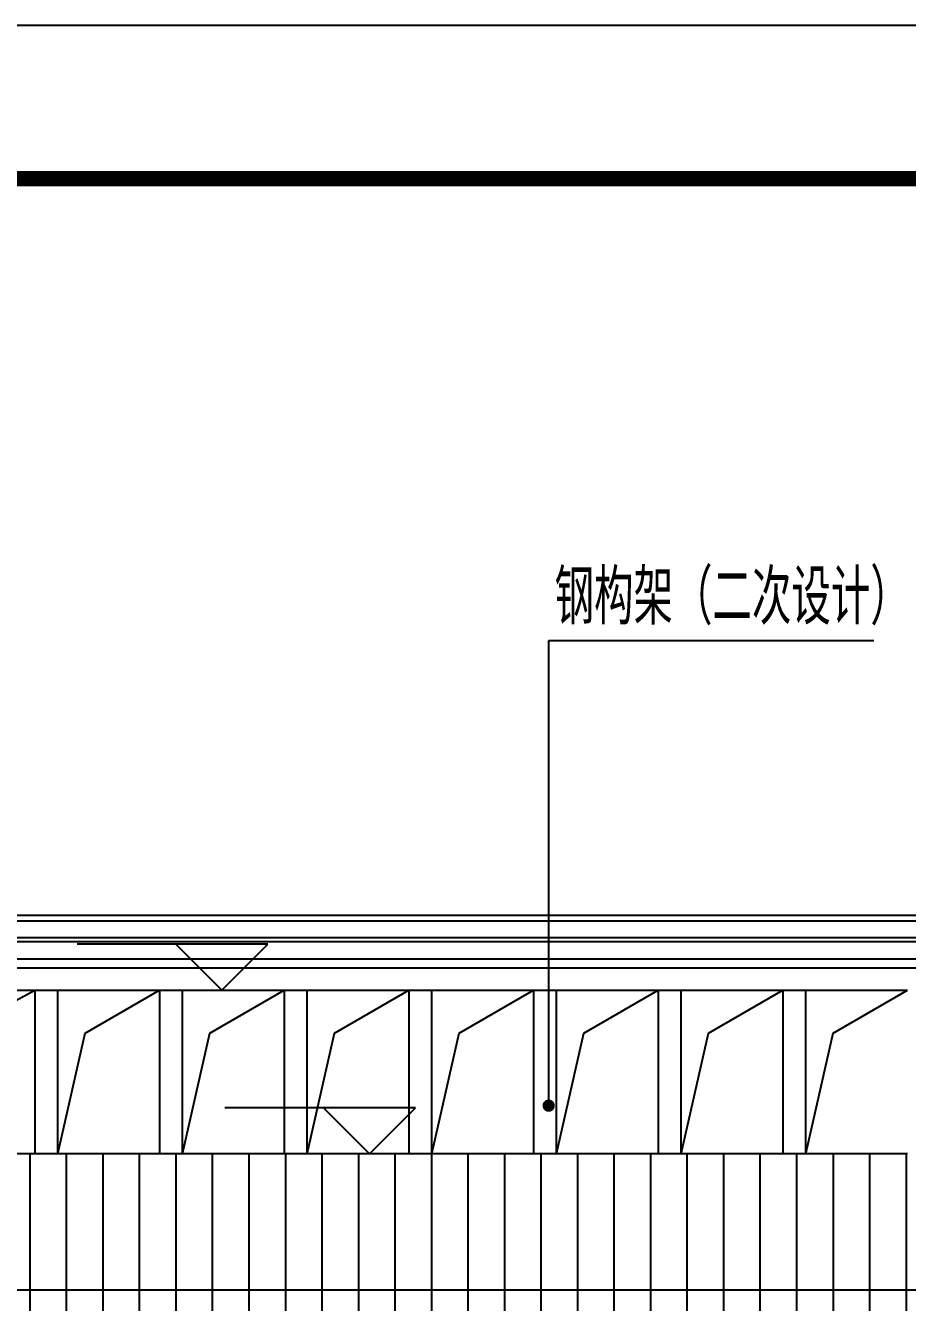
# Model space of a CAD drawing. Extents: x -24961 to 905641, y -154323 to 635957.
# Drawn here: x 396981 to 402733, y -103254 to -94923 of the extents above; entities that cross this region are included whole.
import ezdxf

# ---------------------------------------------------------------- set-up
doc = ezdxf.new("R2010")
doc.units = 0
doc.header["$LTSCALE"] = 1000
doc.header["$MEASUREMENT"] = 0
for name, color, linetype in [('DIM_ELEV', 3, 'Continuous'), ('DIM_LEAD', 3, 'Continuous'), ('DOTE', 1, 'Continuous'), ('PUB_TEXT', 7, 'Continuous'), ('WALL', 9, 'Continuous'), ('建筑_瓦', 8, 'Continuous')]:
    doc.layers.add(name, color=color, linetype=linetype)
doc.styles.add('_TCH_DIM', font='SIMPLEX', dxfattribs={"bigfont": 'GBCBIG'})

# ---------------------------------------------------------------- blocks, each defined once
blk = doc.blocks.new('3R2RT34')
at = {"color": 143}
blk.add_lwpolyline([(1805801.1, 151576.3), (1889901.1, 151576.3), (1889901.1, 210976.3), (1805801.1, 210976.3)], close=True, dxfattribs=at)
at = {"color": 143, "const_width": 100}
blk.add_lwpolyline([(1808301.1, 152576.3), (1888901.1, 152576.3), (1888901.1, 209976.3), (1808301.1, 209976.3)], close=True, dxfattribs=at)

msp = doc.modelspace()

# ---------------------------------------------------------------- hatches: boundary and pattern name
at = {"layer": 'WALL'}
h = msp.add_hatch(dxfattribs=at)
h.set_pattern_fill('ANSI31', color=251, scale=150, angle=45)
h.set_pattern_definition([(90, (255564.15, 453306.1), (-238.125, 4e-14), [])])
h.paths.add_polyline_path([(405628.2, -102780.8), (405628.2, -102691.8), (405628.2, -102642.8), (405628.2, -102579.1), (405628.2, -102504.8), (405628.2, -102424.5), (405628.2, -102337.4), (405628.2, -102284.9), (405578.2, -102284.9), (405321.7, -102284.9), (405171.7, -102284.9), (404915.2, -102284.9), (404765.2, -102284.9), (404508.7, -102284.9), (404358.7, -102284.9), (404102.2, -102284.9), (403952.2, -102284.9), (403695.6, -102284.9), (403545.6, -102284.9), (403289.1, -102284.9), (403139.1, -102284.9), (402882.6, -102284.9), (402732.6, -102284.9), (402476.1, -102284.9), (402326.1, -102284.9), (402069.5, -102284.9), (401919.5, -102284.9), (401663, -102284.9), (401513, -102284.9), (401256.5, -102284.9), (401106.5, -102284.9), (400850, -102284.9), (400700, -102284.9), (400443.5, -102284.9), (400293.5, -102284.9), (400036.9, -102284.9), (399886.9, -102284.9), (399630.4, -102284.9), (399480.4, -102284.9), (399223.9, -102284.9), (399073.9, -102284.9), (398817.4, -102284.9), (398667.4, -102284.9), (398410.8, -102284.9), (398260.8, -102284.9), (398004.3, -102284.9), (397854.3, -102284.9), (397597.8, -102284.9), (397447.8, -102284.9), (397191.3, -102284.9), (397041.3, -102284.9), (396784.8, -102284.9), (396634.8, -102284.9), (396378.2, -102284.9), (396228.2, -102284.9), (396228.2, -102693.3), (396228.2, -102762.4), (396228.2, -102793.4), (396228.2, -102849.4), (396228.2, -102924.8), (396228.2, -103011.9), (396228.2, -103092.2), (396228.2, -103166.5), (396228.2, -103230.2), (396228.2, -103279.3), (396228.2, -103368.2), (396228.2, -103571.9), (405628.2, -103571.9)])
h.paths.add_polyline_path([(431128.2, -102780.8), (431128.2, -102691.8), (431128.2, -102642.8), (431128.2, -102579.1), (431128.2, -102504.8), (431128.2, -102424.5), (431128.2, -102337.4), (431128.2, -102284.5), (430978.2, -102284.5), (430629.2, -102284.5), (430479.2, -102284.5), (430130.2, -102284.5), (429980.2, -102284.5), (429631.2, -102284.5), (429481.2, -102284.5), (429132.2, -102284.5), (428982.2, -102284.5), (428633.2, -102284.5), (428483.2, -102284.5), (428134.2, -102284.5), (427984.2, -102284.5), (427635.2, -102284.5), (427485.2, -102284.5), (427136.2, -102284.5), (426986.2, -102284.5), (426637.2, -102284.5), (426487.2, -102284.5), (426138.2, -102284.5), (425988.2, -102284.5), (425639.2, -102284.5), (425489.2, -102284.5), (425140.2, -102284.5), (424990.2, -102284.5), (424641.2, -102284.5), (424491.2, -102284.5), (424142.2, -102284.5), (423992.2, -102284.5), (423643.2, -102284.5), (423493.2, -102284.5), (423144.2, -102284.5), (422994.2, -102284.5), (422645.2, -102284.5), (422495.2, -102284.5), (422146.2, -102284.5), (421996.2, -102284.5), (421647.2, -102284.5), (421497.2, -102284.5), (421148.2, -102284.5), (420998.2, -102284.5), (420649.2, -102284.5), (420499.2, -102284.5), (420150.2, -102284.5), (420000.2, -102284.5), (419651.2, -102284.5), (419501.2, -102284.5), (419152.2, -102284.5), (419002.2, -102284.5), (418653.2, -102284.5), (418503.2, -102284.5), (418154.2, -102284.5), (418004.2, -102284.5), (417655.2, -102284.5), (417505.2, -102284.5), (417156.2, -102284.5), (417006.2, -102284.5), (416657.2, -102284.5), (416507.2, -102284.5), (416158.2, -102284.5), (416008.2, -102284.5), (415659.2, -102284.5), (415509.2, -102284.5), (415160.2, -102284.5), (415010.2, -102284.5), (414661.2, -102284.5), (414511.2, -102284.5), (414162.2, -102284.5), (414012.2, -102284.5), (413663.2, -102284.5), (413513.2, -102284.5), (413164.2, -102284.5), (413014.2, -102284.5), (412665.2, -102284.5), (412515.2, -102284.5), (412166.2, -102284.5), (412016.2, -102284.5), (411667.2, -102284.5), (411517.2, -102284.5), (411168.2, -102284.5), (411018.2, -102284.5), (410669.2, -102284.5), (410519.2, -102284.5), (410170.2, -102284.5), (410020.2, -102284.5), (409671.2, -102284.5), (409521.2, -102284.5), (409172.2, -102284.5), (409022.2, -102284.5), (408673.2, -102284.5), (408523.2, -102284.5), (408174.2, -102284.5), (408024.2, -102284.5), (407675.2, -102284.5), (407525.2, -102284.5), (407176.2, -102284.5), (407026.2, -102284.5), (406677.2, -102284.5), (406527.2, -102284.5), (406178.2, -102284.5), (406028.2, -102284.5), (406028.2, -102337.4), (406028.2, -102424.5), (406028.2, -102504.8), (406028.2, -102579.1), (406028.2, -102642.8), (406028.2, -102691.8), (406028.2, -102780.8), (406028.2, -103335.4), (431128.2, -103335.4)])
h.paths.add_polyline_path([(437828.2, -103011.9), (437828.2, -102924.8), (437828.2, -102849.4), (437828.2, -102793.4), (437828.2, -102762.4), (437828.2, -102693.3), (437828.2, -102284.9), (437678.2, -102284.9), (437418.2, -102284.9), (437268.2, -102284.9), (437008.2, -102284.9), (436858.2, -102284.9), (436598.2, -102284.9), (436448.2, -102284.9), (436188.2, -102284.9), (436038.2, -102284.9), (435778.2, -102284.9), (435628.2, -102284.9), (435368.2, -102284.9), (435218.2, -102284.9), (434958.2, -102284.9), (434808.2, -102284.9), (434548.2, -102284.9), (434398.2, -102284.9), (434138.2, -102284.9), (433988.2, -102284.9), (433728.2, -102284.9), (433578.2, -102284.9), (433318.2, -102284.9), (433168.2, -102284.9), (432908.2, -102284.9), (432758.2, -102284.9), (432498.2, -102284.9), (432348.2, -102284.9), (432088.2, -102284.9), (431938.2, -102284.9), (431678.2, -102284.9), (431528.2, -102284.9), (431528.2, -102337.4), (431528.2, -102424.5), (431528.2, -102504.8), (431528.2, -102579.1), (431528.2, -102642.8), (431528.2, -102691.8), (431528.2, -102780.8), (431528.2, -103571.9), (437828.2, -103571.9), (437828.2, -103368.2), (437828.2, -103279.3), (437828.2, -103230.2), (437828.2, -103166.5), (437828.2, -103092.2)])
h.paths.add_polyline_path([(405610.6, -110854.4), (395817.7, -110854.4), (395722.7, -110854.4), (395712.3, -110859.6), (393422.4, -112004.5), (393688.7, -112004.5), (405610.6, -112004.5), (405610.6, -111973.2), (405610.6, -111944.4), (405610.6, -111836.8), (405610.6, -111738.4), (405610.6, -111718.8), (405610.6, -111694), (405610.6, -111662)])
h.paths.add_polyline_path([(438799.8, -111087.4), (438691.2, -111033.1), (431656.4, -111033.1), (431656.4, -111662), (431656.4, -111694), (431656.4, -111718.8), (431656.4, -111728.3), (431656.4, -111738.4), (431656.4, -111822.3), (431656.4, -111836.8), (431656.4, -111929), (431656.4, -111944.4), (431656.4, -111973.2), (431656.4, -112004.5), (440367.8, -112004.5), (440634, -112004.5)])

# ---------------------------------------------------------------- linework, layer by layer
for p, q in [((405424, -100728.3), (396228.2, -100728.3)), ((405434.7, -100765.9), (396228.2, -100765.9)), ((405548.2, -100874.6), (396228.2, -100874.6)), ((405628.2, -100900.2), (396228.2, -100900.2)), ((396339.3, -101011.3), (405628.2, -101011.3)), ((396440.8, -101069.9), (405628.2, -101069.9)), ((396784.8, -101216.6), (397041.3, -101216.6)), ((397041.3, -101216.6), (397191.3, -101216.6)), ((397191.3, -101216.6), (397447.8, -101216.6)), ((397447.8, -101216.6), (397597.8, -101216.6)), ((397597.8, -101216.6), (397854.3, -101216.6)), ((397854.3, -101216.6), (398004.3, -101216.6)), ((398004.3, -101216.6), (398260.8, -101216.6)), ((398260.8, -101216.6), (398410.8, -101216.6)), ((398410.8, -101216.6), (398667.4, -101216.6)), ((398667.4, -101216.6), (398817.4, -101216.6)), ((398817.4, -101216.6), (399073.9, -101216.6)), ((399073.9, -101216.6), (399223.9, -101216.6)), ((399223.9, -101216.6), (399480.4, -101216.6)), ((399480.4, -101216.6), (399630.4, -101216.6)), ((399630.4, -101216.6), (399886.9, -101216.6)), ((399886.9, -101216.6), (400036.9, -101216.6)), ((400036.9, -101216.6), (400293.5, -101216.6)), ((400293.5, -101216.6), (400443.5, -101216.6)), ((400443.5, -101216.6), (400700, -101216.6)), ((400700, -101216.6), (400850, -101216.6)), ((400850, -101216.6), (401106.5, -101216.6)), ((401106.5, -101216.6), (401256.5, -101216.6)), ((401256.5, -101216.6), (401513, -101216.6)), ((401513, -101216.6), (401663, -101216.6)), ((401663, -101216.6), (401919.5, -101216.6)), ((401919.5, -101216.6), (402069.5, -101216.6)), ((402069.5, -101216.6), (402326.1, -101216.6)), ((402326.1, -101216.6), (402476.1, -101216.6)), ((402476.1, -101216.6), (402732.6, -101216.6)), ((397041.3, -102284.9), (396784.8, -102284.9)), ((397191.3, -102284.9), (397041.3, -102284.9)), ((397447.8, -102284.9), (397191.3, -102284.9)), ((397597.8, -102284.9), (397447.8, -102284.9)), ((397854.3, -102284.9), (397597.8, -102284.9)), ((398004.3, -102284.9), (397854.3, -102284.9)), ((398260.8, -102284.9), (398004.3, -102284.9)), ((398410.8, -102284.9), (398260.8, -102284.9)), ((398667.4, -102284.9), (398410.8, -102284.9)), ((398817.4, -102284.9), (398667.4, -102284.9)), ((399073.9, -102284.9), (398817.4, -102284.9)), ((399223.9, -102284.9), (399073.9, -102284.9)), ((399480.4, -102284.9), (399223.9, -102284.9)), ((399630.4, -102284.9), (399480.4, -102284.9)), ((399886.9, -102284.9), (399630.4, -102284.9)), ((400036.9, -102284.9), (399886.9, -102284.9)), ((400293.5, -102284.9), (400036.9, -102284.9)), ((400443.5, -102284.9), (400293.5, -102284.9)), ((400700, -102284.9), (400443.5, -102284.9)), ((400850, -102284.9), (400700, -102284.9)), ((401106.5, -102284.9), (400850, -102284.9)), ((401256.5, -102284.9), (401106.5, -102284.9)), ((401513, -102284.9), (401256.5, -102284.9)), ((401663, -102284.9), (401513, -102284.9)), ((401919.5, -102284.9), (401663, -102284.9)), ((402069.5, -102284.9), (401919.5, -102284.9)), ((402326.1, -102284.9), (402069.5, -102284.9)), ((402476.1, -102284.9), (402326.1, -102284.9)), ((402732.6, -102284.9), (402476.1, -102284.9))]:
    msp.add_line(p, q)
at = {"layer": 'DIM_ELEV'}
for p, q in [((398560.8, -100916.6), (397316.5, -100916.6)), ((398260.8, -101216.6), (397960.8, -100916.6)), ((398260.8, -101216.6), (398560.8, -100916.6)), ((399523.9, -101984.9), (398279.5, -101984.9)), ((399223.9, -102284.9), (398923.9, -101984.9)), ((399223.9, -102284.9), (399523.9, -101984.9))]:
    msp.add_line(p, q, dxfattribs=at)
at = {"layer": 'DIM_LEAD', "color": 3}
for p, q in [((400392.7, -101969.8), (400392.7, -98935.5)), ((400392.7, -98935.5), (402512.5, -98935.5))]:
    msp.add_line(p, q, dxfattribs=at)
at = {"layer": 'DIM_LEAD', "color": 3, "const_width": 40}
msp.add_lwpolyline([(400392.7, -101989.8, 1), (400392.7, -101949.8, 1)], format="xyb", close=True, dxfattribs=at)
at = {"layer": 'DOTE'}
msp.add_line((392103, -103171.9), (443041.3, -103171.9), dxfattribs=at)
at = {"layer": 'WALL'}
msp.add_line((405424, -100728.3), (396228.2, -100728.3), dxfattribs=at)
at = {"layer": '建筑_瓦'}
for p, q in [((397041.3, -101216.6), (397041.3, -102284.9)), ((397191.3, -102284.9), (397191.3, -101216.6)), ((397854.3, -101216.6), (397854.3, -102284.9)), ((398004.3, -102284.9), (398004.3, -101216.6)), ((398667.4, -101216.6), (398667.4, -102284.9)), ((398817.4, -102284.9), (398817.4, -101216.6)), ((399480.4, -101216.6), (399480.4, -102284.9)), ((399630.4, -102284.9), (399630.4, -101216.6)), ((400293.5, -101216.6), (400293.5, -102284.9)), ((400443.5, -102284.9), (400443.5, -101216.6)), ((401106.5, -101216.6), (401106.5, -102284.9)), ((401256.5, -102284.9), (401256.5, -101216.6)), ((401919.5, -101216.6), (401919.5, -102284.9)), ((402069.5, -102284.9), (402069.5, -101216.6))]:
    msp.add_line(p, q, dxfattribs=at)
for points in [[(396378.2, -102284.9), (396511.1, -101503), (397041.3, -101216.6)], [(397191.3, -102284.9), (397369.6, -101496), (397854.3, -101216.6)], [(398004.3, -102284.9), (398182.6, -101496), (398667.4, -101216.6)], [(398817.4, -102284.9), (398995.6, -101496), (399480.4, -101216.6)], [(399630.4, -102284.9), (399808.7, -101496), (400293.5, -101216.6)], [(400443.5, -102284.9), (400621.7, -101496), (401106.5, -101216.6)], [(401256.5, -102284.9), (401434.8, -101496), (401919.5, -101216.6)], [(402069.5, -102284.9), (402247.8, -101496), (402732.6, -101216.6)]]:
    msp.add_lwpolyline(points, dxfattribs=at)

# ---------------------------------------------------------------- block references
msp.add_blockref('3R2RT34', (-1427790.1, -305899.5))

# ---------------------------------------------------------------- texts
at = {"layer": 'PUB_TEXT', "style": '_TCH_DIM'}
msp.add_text('钢构架（二次设计）', height=357.45, dxfattribs=at).set_placement((400431.4, -98830.5))

doc.saveas('drawing.dxf')
